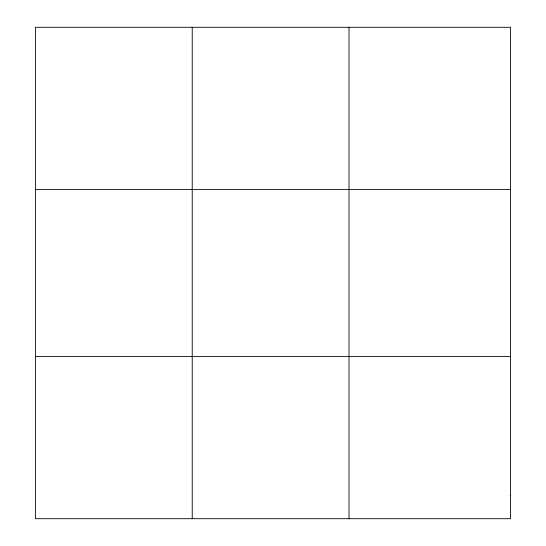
<?xml version="1.0" encoding="UTF-8"?>
<svg xmlns="http://www.w3.org/2000/svg" width="546" height="546" viewBox="0 0 546 546"><rect width="100%" height="100%" fill="white"/><g stroke="black" fill="none" stroke-linecap="round" stroke-linejoin="round"><path stroke-width="0.82" d="M192.233 518.7L192.233 27.3M349.017 518.7L349.017 27.3M35.442 189.462L510.558 189.462M35.442 356.538L510.558 356.538M510.558 495.536L510.558 518.7L35.442 518.7L35.442 27.3L510.558 27.3L510.558 495.536"/></g></svg>
